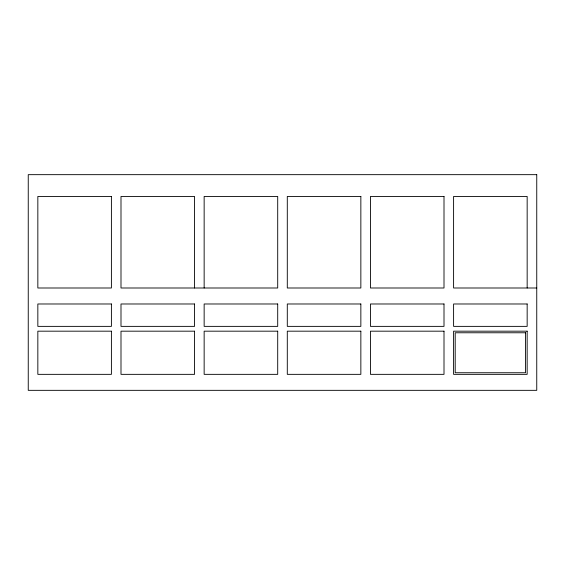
<?xml version="1.0" encoding="UTF-8"?>
<svg xmlns="http://www.w3.org/2000/svg" width="565" height="565" viewBox="0 0 565 565"><rect width="100%" height="100%" fill="white"/><g stroke="black" fill="none" stroke-linecap="round" stroke-linejoin="round"><path stroke-width="0.85" d="M536.75 287.995L453.596 287.995L453.596 196.451L527.159 196.451L527.159 287.995M204.149 287.995L204.149 196.451L277.705 196.451L277.705 287.995L120.995 287.995L120.995 196.451L194.551 196.451L194.551 287.995M536.75 174.663L28.25 174.663L28.25 390.337L536.75 390.337L536.75 174.663M111.404 196.451L37.841 196.451L37.841 287.995L111.404 287.995L111.404 196.451M360.851 196.451L287.295 196.451L287.295 287.995L360.851 287.995L360.851 196.451M444.005 196.451L370.449 196.451L370.449 287.995L444.005 287.995L444.005 196.451M111.404 303.984L37.841 303.984L37.841 326.372L111.404 326.372L111.404 303.984M194.551 303.984L120.995 303.984L120.995 326.372L194.551 326.372L194.551 303.984M277.705 303.984L204.149 303.984L204.149 326.372L277.705 326.372L277.705 303.984M360.851 303.984L287.295 303.984L287.295 326.372L360.851 326.372L360.851 303.984M444.005 303.984L370.449 303.984L370.449 326.372L444.005 326.372L444.005 303.984M527.159 303.984L453.596 303.984L453.596 326.372L527.159 326.372L527.159 303.984M111.404 331.175L37.841 331.175L37.841 374.348L111.404 374.348L111.404 331.175M194.551 331.175L120.995 331.175L120.995 374.348L194.551 374.348L194.551 331.175M277.705 331.175L204.149 331.175L204.149 374.348L277.705 374.348L277.705 331.175M360.851 331.175L287.295 331.175L287.295 374.348L360.851 374.348L360.851 331.175M444.005 331.175L370.449 331.175L370.449 374.348L444.005 374.348L444.005 331.175M527.159 331.175L453.596 331.175L453.596 374.348L527.159 374.348L527.159 331.175M525.556 332.771L455.199 332.771L455.199 372.745L525.556 372.745L525.556 332.771"/></g></svg>
